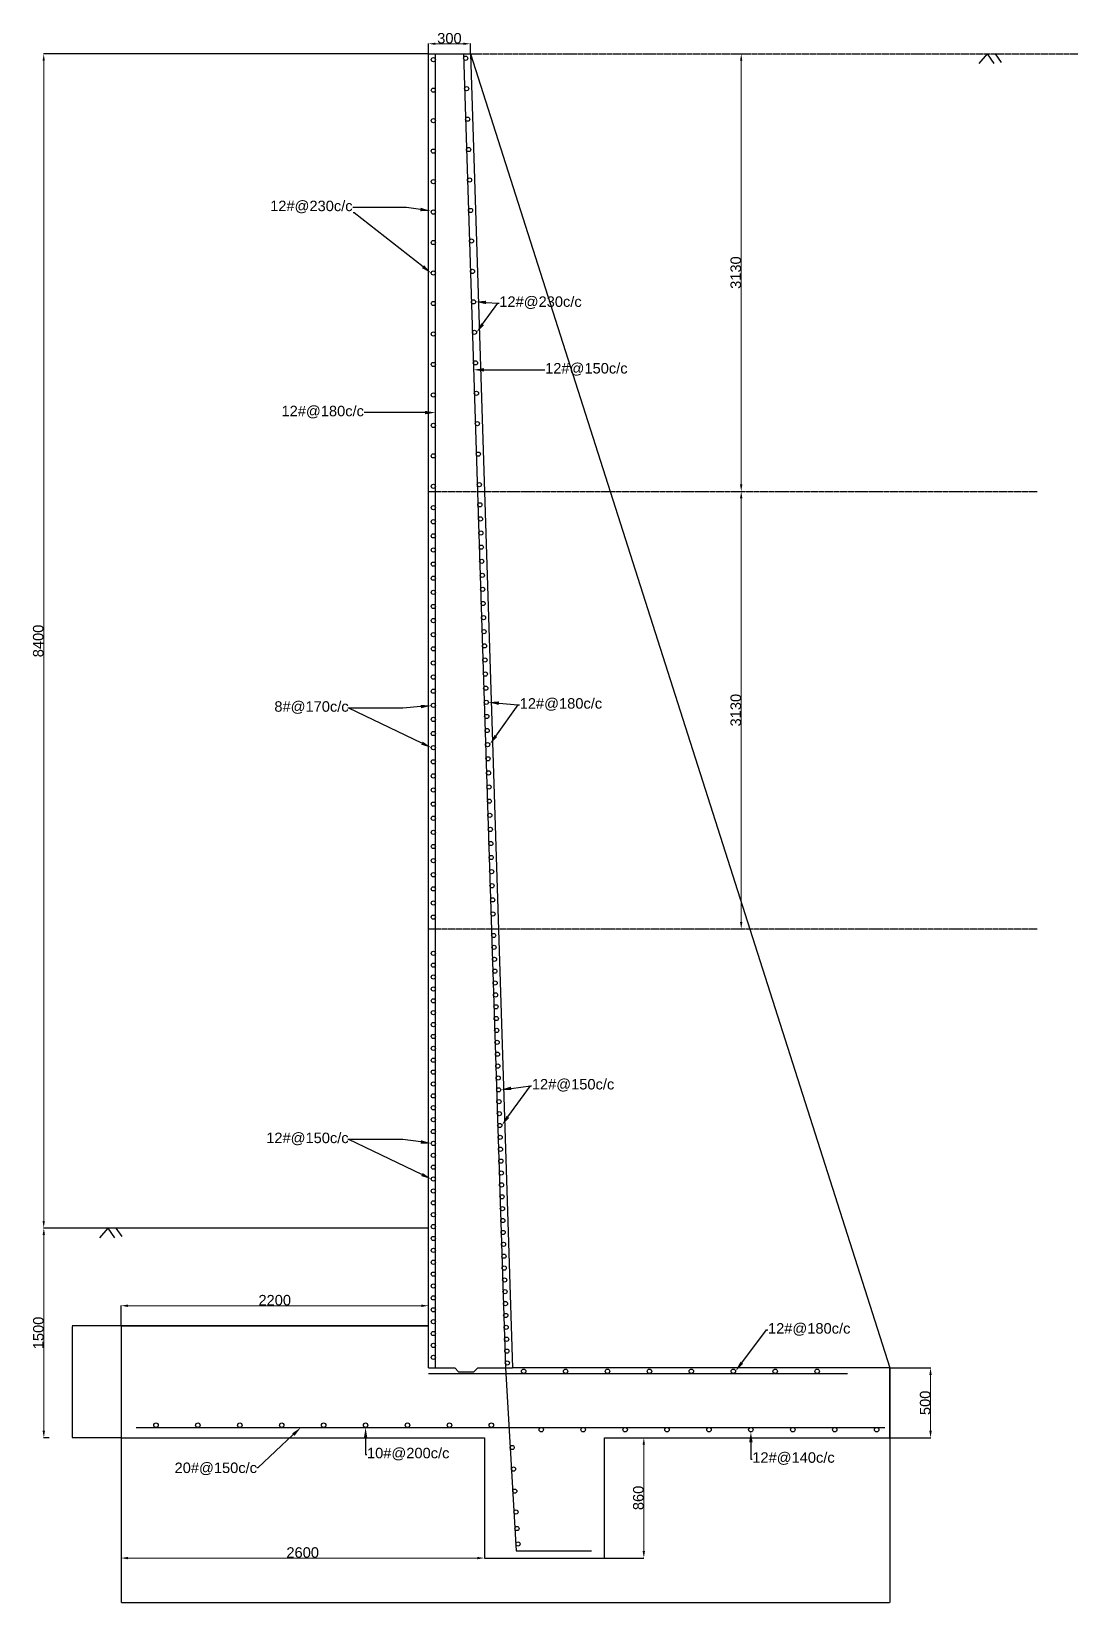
# Model space of a CAD drawing. Header units: millimetres. Extents: x 86 to 7579, y -236 to 11003.
import ezdxf
from ezdxf import colors
from ezdxf.entities.mleader import LeaderData, LeaderLine
from ezdxf.math import Vec2, Vec3

# ---------------------------------------------------------------- set-up
doc = ezdxf.new("R2010")
doc.units = ezdxf.units.MM
doc.linetypes.add('ACAD_ISO02W100', pattern=[15, 12, -3])
doc.layers.get('0').update_dxf_attribs({"true_color": 0xdce1b7})
doc.layers.get('Defpoints').update_dxf_attribs({"color": 56})
for name, color, linetype in [('dia', 80, 'Continuous'), ('dimensions', 143, 'Continuous'), ('rebar', 180, 'Continuous'), ('soil', 31, 'Continuous'), ('text', 233, 'Continuous')]:
    doc.layers.add(name, color=color, linetype=linetype)
doc.styles.get("Standard").update_dxf_attribs({"font": 'arial.ttf'})
doc.dimstyles.new('ISO-25', dxfattribs={"dimtxt": 2.5, "dimasz": 2.5, "dimexe": 1.25, "dimexo": 0.625, "dimtad": 1, "dimtxsty": 'Standard', "dimcen": 2.5, "dimadec": 0, "dimazin": 0, "dimtfac": 1, "dimtmove": 0, "dimatfit": 3, "dimfxl": 1, "dimarcsym": 0})

# ---------------------------------------------------------------- blocks, each defined once
blk = doc.blocks.new('*U19')
blk.add_circle((59, -16), 16)
blk = doc.blocks.new('*U20')
at = {"layer": 'dia', "color": 0, "linetype": 'ByBlock', "lineweight": -2, "transparency": 16777216, "rotation": 180}
for p in [(1036, 1017), (1336, 1017), (1636, 1017), (1936, 1017), (2236, 1017), (2536, 1017), (2836, 1017), (3136, 1017), (3436, 1017)]:
    blk.add_blockref('*U19', p, dxfattribs=at)
blk = doc.blocks.new('*U56')
blk.add_circle((59, -16), 16)
blk = doc.blocks.new('*U57')
at = {"layer": 'dia', "color": 0, "linetype": 'ByBlock', "lineweight": -2, "transparency": 16777216, "rotation": 180}
for p in [(3793, 1017), (4093, 1017), (4393, 1017), (4693, 1017), (4993, 1017), (5293, 1017), (5593, 1017), (5893, 1017), (6193, 1017)]:
    blk.add_blockref('*U56', p, dxfattribs=at)
blk = doc.blocks.new('*U60')
at = {"layer": 'dia'}
blk.add_circle((42, -15), 15, dxfattribs=at)
blk = doc.blocks.new('*U61')
at = {"layer": 'dia', "color": 0, "linetype": 'ByBlock', "lineweight": -2, "transparency": 16777216, "rotation": 270}
for p in [(2977, 10843), (2977, 10625), (2977, 10407), (2977, 10189), (2977, 9971), (2977, 9753), (2977, 9535), (2977, 9317), (2977, 9099), (2977, 8881), (2977, 8663), (2977, 8445), (2977, 8227), (2977, 8009), (2977, 7791)]:
    blk.add_blockref('*U60', p, dxfattribs=at)
blk = doc.blocks.new('*U62')
at = {"layer": 'dia'}
blk.add_circle((42, -15), 15, dxfattribs=at)
blk = doc.blocks.new('*U63')
at = {"layer": 'dia', "color": 0, "linetype": 'ByBlock', "lineweight": -2, "transparency": 16777216, "rotation": 270}
for p in [(2977, 10843), (2977, 10742), (2977, 10641), (2977, 10540), (2977, 10439), (2977, 10338), (2977, 10237), (2977, 10136), (2977, 10035), (2977, 9934), (2977, 9833), (2977, 9732), (2977, 9631), (2977, 9530), (2977, 9429), (2977, 9328), (2977, 9227), (2977, 9126), (2977, 9025), (2977, 8924), (2977, 8823), (2977, 8722), (2977, 8621), (2977, 8520), (2977, 8419), (2977, 8318), (2977, 8217), (2977, 8116), (2977, 8015), (2977, 7914)]:
    blk.add_blockref('*U62', p, dxfattribs=at)
blk = doc.blocks.new('*U64')
at = {"layer": 'dia'}
blk.add_circle((42, -15), 15, dxfattribs=at)
blk = doc.blocks.new('*U65')
at = {"layer": 'dia', "color": 0, "linetype": 'ByBlock', "lineweight": -2, "transparency": 16777216, "rotation": 270}
for p in [(2977, 10843), (2977, 10758), (2977, 10673), (2977, 10588), (2977, 10503), (2977, 10418), (2977, 10333), (2977, 10248), (2977, 10163), (2977, 10078), (2977, 9993), (2977, 9908), (2977, 9823), (2977, 9738), (2977, 9653), (2977, 9568), (2977, 9483), (2977, 9398), (2977, 9313), (2977, 9228), (2977, 9143), (2977, 9058), (2977, 8973), (2977, 8888), (2977, 8803), (2977, 8718), (2977, 8633), (2977, 8548), (2977, 8463), (2977, 8378), (2977, 8293), (2977, 8208), (2977, 8123), (2977, 8038), (2977, 7953)]:
    blk.add_blockref('*U64', p, dxfattribs=at)
blk = doc.blocks.new('*U66')
at = {"layer": 'dia'}
blk.add_circle((30, 15), 15, dxfattribs=at)
blk = doc.blocks.new('*U67')
at = {"layer": 'dia', "color": 0, "linetype": 'ByBlock', "lineweight": -2, "transparency": 16777216, "rotation": 271.827968244305}
for p in [(3177, 10841), (3184, 10623), (3191, 10405), (3198, 10188), (3205, 9970), (3212, 9752), (3219, 9534), (3226, 9316), (3233, 9098), (3240, 8880), (3247, 8662), (3254, 8444), (3261, 8227), (3268, 8009), (3275, 7791)]:
    blk.add_blockref('*U66', p, dxfattribs=at)
blk = doc.blocks.new('*U68')
at = {"layer": 'dia'}
blk.add_circle((30, 15), 15, dxfattribs=at)
blk = doc.blocks.new('*U69')
at = {"layer": 'dia', "color": 0, "linetype": 'ByBlock', "lineweight": -2, "transparency": 16777216, "rotation": 271.827968244305}
for p in [(3177, 10841), (3181, 10740), (3184, 10639), (3187, 10538), (3190, 10437), (3194, 10336), (3197, 10236), (3200, 10135), (3203, 10034), (3206, 9933), (3210, 9832), (3213, 9731), (3216, 9630), (3219, 9529), (3223, 9428), (3226, 9327), (3229, 9226), (3232, 9125), (3235, 9024), (3239, 8923), (3242, 8822), (3245, 8721), (3248, 8620), (3252, 8519), (3255, 8418), (3258, 8318), (3261, 8217), (3264, 8116), (3268, 8015), (3271, 7914)]:
    blk.add_blockref('*U68', p, dxfattribs=at)
blk = doc.blocks.new('*U70')
at = {"layer": 'dia'}
blk.add_circle((30, 15), 15, dxfattribs=at)
blk = doc.blocks.new('*U71')
at = {"layer": 'dia', "color": 0, "linetype": 'ByBlock', "lineweight": -2, "transparency": 16777216, "rotation": 271.827968244305}
for p in [(3177, 10841), (3180, 10756), (3183, 10671), (3186, 10586), (3188, 10501), (3191, 10416), (3194, 10331), (3196, 10247), (3199, 10162), (3202, 10077), (3205, 9992), (3207, 9907), (3210, 9822), (3213, 9737), (3215, 9652), (3218, 9567), (3221, 9482), (3224, 9397), (3226, 9312), (3229, 9227), (3232, 9142), (3234, 9057), (3237, 8972), (3240, 8887), (3243, 8802), (3245, 8717), (3248, 8632), (3251, 8547), (3253, 8462), (3256, 8377), (3259, 8293), (3262, 8208), (3264, 8123), (3267, 8038), (3270, 7953), (3272, 7868), (3275, 7783)]:
    blk.add_blockref('*U70', p, dxfattribs=at)
blk = doc.blocks.new('*D74')
at = {"layer": 'Defpoints', "color": 0, "transparency": 16777216}
for p in [(727, 943), (3327, 943), (3327, 83)]:
    blk.add_point(p, dxfattribs=at)
at = {"layer": 'dimensions', "color": 0, "lineweight": -2, "transparency": 16777216}
for p, q in [((727, 942), (727, 82)), ((3327, 942), (3327, 82))]:
    blk.add_line(p, q, dxfattribs=at)
at = {"layer": 'dimensions', "color": 0, "lineweight": 5, "transparency": 16777216}
blk.add_line((777, 83), (3277, 83), dxfattribs=at)
at = {"layer": 'dimensions', "color": 0, "transparency": 16777216}
for points in [[(777, 91), (777, 74), (727, 83)], [(3277, 91), (3277, 74), (3327, 83)]]:
    blk.add_solid(points, dxfattribs=at)
at = {"layer": 'dimensions', "color": 0, "transparency": 16777216, "insert": (2027, 122), "char_height": 75, "attachment_point": 5}
blk.add_mtext('2600', dxfattribs=at)
blk = doc.blocks.new('*D75')
at = {"layer": 'Defpoints', "color": 0, "transparency": 16777216}
for p in [(2927, 1888), (727, 1743), (2927, 1743)]:
    blk.add_point(p, dxfattribs=at)
at = {"layer": 'dimensions', "color": 0, "lineweight": -2, "transparency": 16777216}
for p, q in [((727, 1743), (727, 1889)), ((2927, 1743), (2927, 1889))]:
    blk.add_line(p, q, dxfattribs=at)
at = {"layer": 'dimensions', "color": 0, "lineweight": 5, "transparency": 16777216}
blk.add_line((777, 1888), (2877, 1888), dxfattribs=at)
at = {"layer": 'dimensions', "color": 0, "transparency": 16777216}
for points in [[(777, 1896), (777, 1879), (727, 1888)], [(2877, 1896), (2877, 1879), (2927, 1888)]]:
    blk.add_solid(points, dxfattribs=at)
at = {"layer": 'dimensions', "color": 0, "transparency": 16777216, "insert": (1827, 1927), "char_height": 75, "attachment_point": 5}
blk.add_mtext('2200', dxfattribs=at)
blk = doc.blocks.new('*D76')
at = {"layer": 'Defpoints', "color": 0, "transparency": 16777216}
for p in [(727, 1743), (378, 943), (727, 943)]:
    blk.add_point(p, dxfattribs=at)
at = {"layer": 'dimensions', "color": 0, "lineweight": -2, "transparency": 16777216}
for p, q in [((727, 1743), (377, 1743)), ((378, 1740), (378, 945)), ((727, 943), (377, 943))]:
    blk.add_line(p, q, dxfattribs=at)
at = {"layer": 'dimensions', "color": 0, "transparency": 16777216}
for points in [[(378, 1740), (379, 1740), (378, 1743)], [(378, 945), (379, 945), (378, 943)]]:
    blk.add_solid(points, dxfattribs=at)
at = {"layer": 'dimensions', "color": 0, "transparency": 16777216, "insert": (376, 1343), "char_height": 2.5, "attachment_point": 5, "rotation": 90}
blk.add_mtext('800', dxfattribs=at)
blk = doc.blocks.new('*D77')
at = {"layer": 'Defpoints', "color": 0, "transparency": 16777216}
for p in [(6227, 1443), (6227, 943), (6519, 943)]:
    blk.add_point(p, dxfattribs=at)
at = {"layer": 'dimensions', "color": 0, "lineweight": -2, "transparency": 16777216}
for p, q in [((6228, 1443), (6521, 1443)), ((6228, 943), (6521, 943))]:
    blk.add_line(p, q, dxfattribs=at)
at = {"layer": 'dimensions', "color": 0, "lineweight": 5, "transparency": 16777216}
blk.add_line((6519, 1393), (6519, 993), dxfattribs=at)
at = {"layer": 'dimensions', "color": 0, "transparency": 16777216}
for points in [[(6511, 1393), (6528, 1393), (6519, 1443)], [(6511, 993), (6528, 993), (6519, 943)]]:
    blk.add_solid(points, dxfattribs=at)
at = {"layer": 'dimensions', "color": 0, "transparency": 16777216, "insert": (6481, 1193), "char_height": 75, "attachment_point": 5, "rotation": 90}
blk.add_mtext('500', dxfattribs=at)
blk = doc.blocks.new('*D78')
at = {"layer": 'Defpoints', "color": 0, "transparency": 16777216}
for p in [(727, 943), (6227, 943), (6227, -234)]:
    blk.add_point(p, dxfattribs=at)
at = {"layer": 'dimensions', "color": 0, "lineweight": -2, "transparency": 16777216}
for p, q in [((727, 942), (727, -236)), ((6227, 942), (6227, -236)), ((730, -234), (6225, -234))]:
    blk.add_line(p, q, dxfattribs=at)
at = {"layer": 'dimensions', "color": 0, "transparency": 16777216}
for points in [[(730, -234), (730, -235), (727, -234)], [(6225, -234), (6225, -235), (6227, -234)]]:
    blk.add_solid(points, dxfattribs=at)
at = {"layer": 'dimensions', "color": 0, "transparency": 16777216, "insert": (3477, -233), "char_height": 2.5, "attachment_point": 5}
blk.add_mtext('5500', dxfattribs=at)
blk = doc.blocks.new('*D79')
at = {"layer": 'Defpoints', "color": 0, "transparency": 16777216}
for p in [(4187, 943), (4468, 943), (4187, 83)]:
    blk.add_point(p, dxfattribs=at)
at = {"layer": 'text', "color": 0, "lineweight": -2, "transparency": 16777216}
for p, q in [((4188, 943), (4469, 943)), ((4188, 83), (4469, 83))]:
    blk.add_line(p, q, dxfattribs=at)
at = {"layer": 'text', "color": 0, "lineweight": 5, "transparency": 16777216}
blk.add_line((4468, 133), (4468, 893), dxfattribs=at)
at = {"layer": 'text', "color": 0, "transparency": 16777216}
for points in [[(4459, 893), (4476, 893), (4468, 943)], [(4459, 133), (4476, 133), (4468, 83)]]:
    blk.add_solid(points, dxfattribs=at)
at = {"layer": 'text', "color": 0, "transparency": 16777216, "insert": (4429, 513), "char_height": 75, "attachment_point": 5, "rotation": 90}
blk.add_mtext('860', dxfattribs=at)
blk = doc.blocks.new('*D80')
at = {"layer": 'Defpoints', "color": 0, "transparency": 16777216}
for p in [(215, 2443), (175, 943), (215, 943)]:
    blk.add_point(p, dxfattribs=at)
at = {"layer": 'dimensions', "color": 0, "lineweight": -2, "transparency": 16777216}
for p, q in [((214, 2443), (173, 2443)), ((214, 943), (173, 943))]:
    blk.add_line(p, q, dxfattribs=at)
at = {"layer": 'dimensions', "color": 0, "lineweight": 5, "transparency": 16777216}
blk.add_line((175, 2393), (175, 993), dxfattribs=at)
at = {"layer": 'dimensions', "color": 0, "transparency": 16777216}
for points in [[(166, 2393), (183, 2393), (175, 2443)], [(166, 993), (183, 993), (175, 943)]]:
    blk.add_solid(points, dxfattribs=at)
at = {"layer": 'dimensions', "color": 0, "transparency": 16777216, "insert": (136, 1693), "char_height": 75, "attachment_point": 5, "rotation": 90}
blk.add_mtext('1500', dxfattribs=at)
blk = doc.blocks.new('*D81')
at = {"layer": 'Defpoints', "color": 0, "transparency": 16777216}
for p in [(2927, 10843), (174, 2443), (2927, 2443)]:
    blk.add_point(p, dxfattribs=at)
at = {"layer": 'dimensions', "color": 0, "lineweight": -2, "transparency": 16777216}
for p, q in [((2927, 10843), (173, 10843)), ((2927, 2443), (173, 2443))]:
    blk.add_line(p, q, dxfattribs=at)
at = {"layer": 'dimensions', "color": 0, "lineweight": 5, "transparency": 16777216}
blk.add_line((174, 10793), (174, 2493), dxfattribs=at)
at = {"layer": 'dimensions', "color": 0, "transparency": 16777216}
for points in [[(166, 10793), (182, 10793), (174, 10843)], [(166, 2493), (182, 2493), (174, 2443)]]:
    blk.add_solid(points, dxfattribs=at)
at = {"layer": 'dimensions', "color": 0, "transparency": 16777216, "insert": (135, 6643), "char_height": 75, "attachment_point": 5, "rotation": 90}
blk.add_mtext('8400', dxfattribs=at)
blk = doc.blocks.new('*D82')
at = {"layer": 'Defpoints', "color": 0, "transparency": 16777216}
for p in [(5106, 10843), (5165, 10843), (5106, 7713)]:
    blk.add_point(p, dxfattribs=at)
at = {"layer": 'dimensions', "color": 0, "lineweight": -2, "transparency": 16777216}
for p, q in [((5106, 10843), (5166, 10843)), ((5106, 7713), (5166, 7713))]:
    blk.add_line(p, q, dxfattribs=at)
at = {"layer": 'dimensions', "color": 0, "lineweight": 5, "transparency": 16777216}
blk.add_line((5165, 7763), (5165, 10793), dxfattribs=at)
at = {"layer": 'dimensions', "color": 0, "transparency": 16777216}
for points in [[(5156, 10793), (5173, 10793), (5165, 10843)], [(5156, 7763), (5173, 7763), (5165, 7713)]]:
    blk.add_solid(points, dxfattribs=at)
at = {"layer": 'dimensions', "color": 0, "transparency": 16777216, "insert": (5126, 9278), "char_height": 75, "attachment_point": 5, "rotation": 90}
blk.add_mtext('3130', dxfattribs=at)
blk = doc.blocks.new('*D83')
at = {"layer": 'Defpoints', "color": 0, "transparency": 16777216}
for p in [(5136, 7713), (5136, 4583), (5165, 4583)]:
    blk.add_point(p, dxfattribs=at)
at = {"layer": 'dimensions', "color": 0, "lineweight": -2, "transparency": 16777216}
for p, q in [((5137, 7713), (5166, 7713)), ((5137, 4583), (5166, 4583))]:
    blk.add_line(p, q, dxfattribs=at)
at = {"layer": 'dimensions', "color": 0, "lineweight": 5, "transparency": 16777216}
blk.add_line((5165, 7663), (5165, 4633), dxfattribs=at)
at = {"layer": 'dimensions', "color": 0, "transparency": 16777216}
for points in [[(5156, 7663), (5173, 7663), (5165, 7713)], [(5156, 4633), (5173, 4633), (5165, 4583)]]:
    blk.add_solid(points, dxfattribs=at)
at = {"layer": 'dimensions', "color": 0, "transparency": 16777216, "insert": (5126, 6148), "char_height": 75, "attachment_point": 5, "rotation": 90}
blk.add_mtext('3130', dxfattribs=at)
blk = doc.blocks.new('*D84')
at = {"layer": 'Defpoints', "color": 0, "transparency": 16777216}
for p in [(3227, 10915), (2927, 10843), (3227, 10843)]:
    blk.add_point(p, dxfattribs=at)
at = {"layer": 'dimensions', "color": 0, "lineweight": -2, "transparency": 16777216}
for p, q in [((2927, 10843), (2927, 10916)), ((3227, 10843), (3227, 10916))]:
    blk.add_line(p, q, dxfattribs=at)
at = {"layer": 'dimensions', "color": 0, "lineweight": 5, "transparency": 16777216}
blk.add_line((2977, 10915), (3177, 10915), dxfattribs=at)
at = {"layer": 'dimensions', "color": 0, "transparency": 16777216}
for points in [[(2977, 10923), (2977, 10907), (2927, 10915)], [(3177, 10923), (3177, 10907), (3227, 10915)]]:
    blk.add_solid(points, dxfattribs=at)
at = {"layer": 'dimensions', "color": 0, "transparency": 16777216, "insert": (3077, 10954), "char_height": 75, "attachment_point": 5}
blk.add_mtext('300', dxfattribs=at)

msp = doc.modelspace()

# ---------------------------------------------------------------- linework, layer by layer
for p, q in [((727.458, 1682.822), (727.458, 942.822)), ((3114.959, 1442.822), (3142.065, 1415.935)), ((3252.508, 1414.171), (3281.171, 1442.822)), ((727.458, 942.822), (2927.458, 942.822))]:
    msp.add_line(p, q)
at = {"layer": 'Defpoints'}
for p, q in [((2927.458, 2442.822), (2927.458, 10842.822)), ((2927.458, 10842.822), (3227.458, 10842.822)), ((3227.458, 10842.822), (3527.458, 1442.822)), ((3227.458, 10842.822), (6227.458, 1442.822)), ((2927.458, 2442.822), (214.985, 2442.822)), ((2927.458, 1742.822), (2927.458, 2442.822)), ((727.458, 1742.822), (727.458, 1682.822)), ((727.458, 1742.822), (2927.458, 1742.822)), ((2927.458, 1742.822), (727.458, 1742.822)), ((2927.458, 1442.822), (2927.458, 1742.822)), ((2927.458, 1442.822), (3114.959, 1442.822)), ((3142.065, 1415.935), (3252.508, 1414.171)), ((3281.171, 1442.822), (3527.458, 1442.822)), ((6227.458, 1442.822), (3527.458, 1442.822)), ((6227.458, 1442.822), (6227.458, 942.822)), ((6227.458, 942.822), (6227.458, 1442.822)), ((2927.458, 942.822), (3327.458, 942.822)), ((3327.458, 942.822), (3327.458, 82.822)), ((4187.458, 82.822), (4187.458, 942.822)), ((4187.458, 942.822), (6227.458, 942.822)), ((3327.458, 82.822), (4187.458, 82.822))]:
    msp.add_line(p, q, dxfattribs=at)
at = {"layer": 'Defpoints', "linetype": 'ACAD_ISO02W100'}
for p, q in [((2929.341, 7712.822), (7282.385, 7712.822)), ((2929.341, 4582.822), (7282.385, 4582.822))]:
    msp.add_line(p, q, dxfattribs=at)
at = {"layer": 'dia'}
for centre, radius in [((3608.072, 1419.077), 16), ((3908.072, 1419.077), 16), ((4208.072, 1419.077), 16), ((4508.072, 1419.077), 16), ((4808.072, 1419.077), 16), ((5108.072, 1419.077), 16), ((5408.072, 1419.077), 16), ((5708.072, 1419.077), 16), ((3526.229, 873.78), 15), ((3535.406, 719.252), 15), ((3544.782, 561.39), 15), ((3553.656, 411.959), 15), ((3560.656, 294.099), 15), ((3567.216, 183.649), 15)]:
    msp.add_circle(centre, radius, dxfattribs=at)
at = {"layer": 'rebar'}
for p, q in [((2977.458, 1442.822), (2977.458, 10842.822)), ((3177.484, 10841.227), (3477.484, 1441.227)), ((2927.458, 1403.077), (5924.202, 1403.077)), ((3477.433, 1442.822), (3555.092, 135.224)), ((835.198, 1017.037), (3435.798, 1017.037)), ((3435.798, 1017.037), (3591.916, 1017.037)), ((3591.916, 1017.037), (6192.515, 1017.037)), ((3555.092, 135.224), (4094.598, 135.224))]:
    msp.add_line(p, q, dxfattribs=at)
at = {"layer": 'soil', "linetype": 'ACAD_ISO02W100'}
msp.add_line((3227.458, 10842.822), (7578.652, 10842.822), dxfattribs=at)
at = {"layer": 'soil'}
for p, q in [((6923.805, 10842.822), (6864.445, 10772.687)), ((6923.805, 10842.822), (6971.463, 10774.638)), ((6980.939, 10842.822), (7024.676, 10781.924)), ((632.097, 2442.822), (572.738, 2372.686)), ((632.097, 2442.822), (679.755, 2374.637)), ((689.232, 2442.822), (732.968, 2381.923))]:
    msp.add_line(p, q, dxfattribs=at)

# ---------------------------------------------------------------- block references
at = {"layer": 'dia'}
for name, p in [('*U61', (0, 0)), ('*U67', (0, 0)), ('*U63', (0, -3204.208)), ('*U69', (101.958, -3194.381)), ('*U71', (200.026, -6275.395)), ('*U65', (0, -6392.093)), ('*U20', (0, 0)), ('*U57', (0, -32))]:
    msp.add_blockref(name, p, dxfattribs=at)

# ---------------------------------------------------------------- dimensions: what is measured, and where the dimension line sits
at = {"layer": 'dimensions'}
for base, p1, p2, picture, middle in [((3227.458, 10915.16), (2927.458, 10842.822), (3227.458, 10842.822), '*D84', (3077.458, 10954.104)), ((2927.458, 1887.713), (727.458, 1742.822), (2927.458, 1742.822), '*D75', (1827.458, 1926.631)), ((3327.458, 82.822), (727.458, 942.822), (3327.458, 942.822), '*D74', (2027.458, 121.74))]:
    dim = msp.add_linear_dim(base=base, p1=p1, p2=p2, dimstyle='ISO-25', override={"dimtxt": 75, "dimasz": 50, "dimlwd": 5}, dxfattribs=at)
    dim.commit()
    dim.dimension.update_dxf_attribs({"geometry": picture, "text_midpoint": middle})
for base, p1, p2, picture, middle in [((174.107, 2442.822), (2927.458, 10842.822), (2927.458, 2442.822), '*D81', (135.189, 6642.822)), ((5164.823, 10842.822), (5105.863, 7712.822), (5105.863, 10842.822), '*D82', (5125.88, 9277.822)), ((5164.823, 4582.822), (5136.281, 7712.822), (5136.281, 4582.822), '*D83', (5125.88, 6147.822)), ((174.524, 942.822), (214.985, 2442.822), (214.985, 942.822), '*D80', (135.606, 1692.822)), ((6519.427, 942.822), (6227.458, 1442.822), (6227.458, 942.822), '*D77', (6480.509, 1192.822))]:
    dim = msp.add_linear_dim(base=base, p1=p1, p2=p2, angle=90, dimstyle='ISO-25', override={"dimtxt": 75, "dimasz": 50, "dimlwd": 5}, dxfattribs=at)
    dim.commit()
    dim.dimension.update_dxf_attribs({"geometry": picture, "text_midpoint": middle})
dim = msp.add_linear_dim(base=(378.208, 942.822), p1=(727.458, 1742.822), p2=(727.458, 942.822), angle=90, dimstyle='ISO-25', dxfattribs=at)
dim.commit()
dim.dimension.update_dxf_attribs({"geometry": '*D76', "text_midpoint": (376.306, 1342.822)})
dim = msp.add_linear_dim(base=(6227.458, -234.406), p1=(727.458, 942.822), p2=(6227.458, 942.822), dimstyle='ISO-25', dxfattribs=at)
dim.commit()
dim.dimension.update_dxf_attribs({"geometry": '*D78', "text_midpoint": (3477.458, -232.505)})
at = {"layer": 'text'}
dim = msp.add_linear_dim(base=(4467.604, 942.822), p1=(4187.458, 82.822), p2=(4187.458, 942.822), angle=90, dimstyle='ISO-25', override={"dimtxt": 75, "dimasz": 50, "dimlwd": 5}, dxfattribs=at)
dim.commit()
dim.dimension.update_dxf_attribs({"geometry": '*D79', "text_midpoint": (4428.686, 512.822)})

# ---------------------------------------------------------------- leaders
ml = msp.add_multileader_mtext('Standard', dxfattribs=at)
ml.set_content('12#@230c/c', color=256)
ml.set_leader_properties()
ml.build(insert=Vec2(0, 0))
ml.multileader.update_dxf_attribs({"arrow_head_size": 75})
ctx = ml.context
ctx.base_point, ctx.char_height, ctx.arrow_head_size, ctx.plane_origin = Vec3(1804.485, 9744.133), 75, 75, Vec3(2980.782, 9438.734)
ctx.text_align_type = 2
notes = []
notes.append((ctx, [(0, (1, 1, 0), (2770.701, 9744.133), (-1, 0), 384.727, [(0, [(2944.429, 9718.776)], 0, [])])]))
ctx.mtext.insert, ctx.mtext.alignment, ctx.mtext.flow_direction = Vec3(2383.975, 9792.657), 3, 5
ml = msp.add_multileader_mtext('Standard', dxfattribs=at)
ml.set_content('', color=256)
ml.set_leader_properties()
ml.build(insert=Vec2(0, 0))
ml.multileader.update_dxf_attribs({"arrow_head_size": 75})
ctx = ml.context
ctx.base_point, ctx.char_height, ctx.arrow_head_size, ctx.plane_origin = Vec3(2383.975, 9706.633), 75, 75, Vec3(2975.519, 9236.503)
ctx.text_align_type = 2
notes.append((ctx, [(0, (1, 1, 0), (2395.975, 9706.633), (-1, 0), 8, [(0, [(2947.458, 9273.727)], 0, [])])]))
ctx.mtext.insert, ctx.mtext.alignment, ctx.mtext.flow_direction = Vec3(2385.975, 9744.133), 3, 5
ml = msp.add_multileader_mtext('Standard', dxfattribs=at)
ml.set_content('12#@230c/c', color=256)
ml.set_leader_properties()
ml.build(insert=Vec2(0, 0))
ml.multileader.update_dxf_attribs({"arrow_head_size": 75})
ctx = ml.context
ctx.base_point, ctx.char_height, ctx.arrow_head_size, ctx.plane_origin = Vec3(3431.646, 9059.318), 75, 75, Vec3(3213.566, 8978.184)
notes.append((ctx, [(0, (1, 1, 0), (3423.646, 9059.318), (1, 0), 8, [(0, [(3264.039, 9069.407)], 0, [])])]))
ctx.mtext.insert, ctx.mtext.flow_direction = Vec3(3433.646, 9107.843), 5
ml = msp.add_multileader_mtext('Standard', dxfattribs=at)
ml.set_content('', color=256)
ml.set_leader_properties()
ml.build(insert=Vec2(0, 0))
ml.multileader.update_dxf_attribs({"arrow_head_size": 75})
ctx = ml.context
ctx.base_point, ctx.char_height, ctx.arrow_head_size, ctx.plane_origin = Vec3(3431.646, 9059.318), 75, 75, Vec3(3218.829, 8775.953)
notes.append((ctx, [(0, (1, 1, 0), (3423.646, 9059.318), (1, 0), 8, [(0, [(3270.594, 8847.57)], 0, [])])]))
ctx.mtext.insert, ctx.mtext.flow_direction = Vec3(3433.646, 9096.818), 5
ml = msp.add_multileader_mtext('Standard', dxfattribs=at)
ml.set_content('12#@150c/c', color=256)
ml.set_leader_properties()
ml.build(insert=Vec2(0, 0))
ml.multileader.update_dxf_attribs({"arrow_head_size": 75})
ctx = ml.context
ctx.base_point, ctx.char_height, ctx.arrow_head_size, ctx.plane_origin = Vec3(3759.816, 8582.705), 75, 75, Vec3(3249.564, 8582.705)
notes.append((ctx, [(0, (1, 1, 0), (3751.816, 8582.705), (1, 0), 8, [(0, [(3249.564, 8582.705)], 0, [])])]))
ctx.mtext.insert, ctx.mtext.flow_direction = Vec3(3761.816, 8631.23), 5
ml = msp.add_multileader_mtext('Standard', dxfattribs=at)
ml.set_content('12#@180c/c', color=256)
ml.set_leader_properties()
ml.build(insert=Vec2(0, 0))
ml.multileader.update_dxf_attribs({"arrow_head_size": 75})
ctx = ml.context
ctx.base_point, ctx.char_height, ctx.arrow_head_size, ctx.plane_origin = Vec3(1885.716, 8276.871), 75, 75, Vec3(2977.458, 8276.871)
ctx.text_align_type = 2
notes.append((ctx, [(0, (1, 1, 0), (2475.206, 8276.871), (-1, 0), 8, [(0, [(2977.458, 8276.871)], 0, [])])]))
ctx.mtext.insert, ctx.mtext.alignment, ctx.mtext.flow_direction = Vec3(2465.206, 8325.395), 3, 5
ml = msp.add_multileader_mtext('Standard', dxfattribs=at)
ml.set_content('8#@170c/c', color=256)
ml.set_leader_properties()
ml.build(insert=Vec2(0, 0))
ml.multileader.update_dxf_attribs({"arrow_head_size": 75})
ctx = ml.context
ctx.base_point, ctx.char_height, ctx.arrow_head_size, ctx.plane_origin = Vec3(1827.468, 6163.274), 75, 75, Vec3(2952.656, 6082.14)
ctx.text_align_type = 2
notes.append((ctx, [(0, (1, 1, 0), (2742.576, 6163.274), (-1, 0), 384.727, [(0, [(2947.393, 6179.908)], 0, [])])]))
ctx.mtext.insert, ctx.mtext.alignment, ctx.mtext.flow_direction = Vec3(2355.849, 6211.799), 3, 5
ml = msp.add_multileader_mtext('Standard', dxfattribs=at)
ml.set_content('', color=256)
ml.set_leader_properties()
ml.build(insert=Vec2(0, 0))
ml.multileader.update_dxf_attribs({"arrow_head_size": 75})
ctx = ml.context
ctx.base_point, ctx.char_height, ctx.arrow_head_size, ctx.plane_origin = Vec3(2345.849, 6163.274), 75, 75, Vec3(2947.393, 5879.908)
ctx.text_align_type = 2
notes.append((ctx, [(0, (1, 1, 0), (2357.849, 6163.274), (-1, 0), 8, [(0, [(2947.393, 5879.908)], 0, [])])]))
ctx.mtext.insert, ctx.mtext.alignment, ctx.mtext.flow_direction = Vec3(2347.849, 6200.774), 3, 5
ml = msp.add_multileader_mtext('Standard', dxfattribs=at)
ml.set_content('12#@180c/c', color=256)
ml.set_leader_properties()
ml.build(insert=Vec2(0, 0))
ml.multileader.update_dxf_attribs({"arrow_head_size": 75})
ctx = ml.context
ctx.base_point, ctx.char_height, ctx.arrow_head_size, ctx.plane_origin = Vec3(3577.953, 6185.378), 75, 75, Vec3(3359.873, 6104.244)
notes.append((ctx, [(0, (1, 1, 0), (3569.953, 6185.378), (1, 0), 8, [(0, [(3355.47, 6204.858)], 0, [])])]))
ctx.mtext.insert, ctx.mtext.flow_direction = Vec3(3579.953, 6233.903), 5
ml = msp.add_multileader_mtext('Standard', dxfattribs=at)
ml.set_content('', color=256)
ml.set_leader_properties()
ml.build(insert=Vec2(0, 0))
ml.multileader.update_dxf_attribs({"arrow_head_size": 75})
ctx = ml.context
ctx.base_point, ctx.char_height, ctx.arrow_head_size, ctx.plane_origin = Vec3(3577.953, 6185.378), 75, 75, Vec3(3365.136, 5902.012)
notes.append((ctx, [(0, (1, 1, 0), (3569.953, 6185.378), (1, 0), 8, [(0, [(3365.136, 5902.012)], 0, [])])]))
ctx.mtext.insert, ctx.mtext.flow_direction = Vec3(3579.953, 6222.878), 5
ml = msp.add_multileader_mtext('Standard', dxfattribs=at)
ml.set_content('12#@150c/c', color=256)
ml.set_leader_properties()
ml.build(insert=Vec2(0, 0))
ml.multileader.update_dxf_attribs({"arrow_head_size": 75})
ctx = ml.context
ctx.base_point, ctx.char_height, ctx.arrow_head_size, ctx.plane_origin = Vec3(3664.633, 3461.182), 75, 75, Vec3(3446.553, 3380.048)
notes.append((ctx, [(0, (1, 1, 0), (3656.633, 3461.182), (1, 0), 8, [(0, [(3443.681, 3432.687)], 0, [])])]))
ctx.mtext.insert, ctx.mtext.flow_direction = Vec3(3666.633, 3509.707), 5
ml = msp.add_multileader_mtext('Standard', dxfattribs=at)
ml.set_content('', color=256)
ml.set_leader_properties()
ml.build(insert=Vec2(0, 0))
ml.multileader.update_dxf_attribs({"arrow_head_size": 75})
ctx = ml.context
ctx.base_point, ctx.char_height, ctx.arrow_head_size, ctx.plane_origin = Vec3(3664.633, 3461.182), 75, 75, Vec3(3451.816, 3177.817)
notes.append((ctx, [(0, (1, 1, 0), (3656.633, 3461.182), (1, 0), 8, [(0, [(3451.816, 3177.817)], 0, [])])]))
ctx.mtext.insert, ctx.mtext.flow_direction = Vec3(3666.633, 3498.682), 5
ml = msp.add_multileader_mtext('Standard', dxfattribs=at)
ml.set_content('12#@150c/c', color=256)
ml.set_leader_properties()
ml.build(insert=Vec2(0, 0))
ml.multileader.update_dxf_attribs({"arrow_head_size": 75})
ctx = ml.context
ctx.base_point, ctx.char_height, ctx.arrow_head_size, ctx.plane_origin = Vec3(1776.359, 3077.389), 75, 75, Vec3(2952.656, 2996.255)
ctx.text_align_type = 2
notes.append((ctx, [(0, (1, 1, 0), (2742.576, 3077.389), (-1, 0), 384.727, [(0, [(2947.393, 3049.024)], 0, [])])]))
ctx.mtext.insert, ctx.mtext.alignment, ctx.mtext.flow_direction = Vec3(2355.849, 3125.914), 3, 5
ml = msp.add_multileader_mtext('Standard', dxfattribs=at)
ml.set_content('', color=256)
ml.set_leader_properties()
ml.build(insert=Vec2(0, 0))
ml.multileader.update_dxf_attribs({"arrow_head_size": 75})
ctx = ml.context
ctx.base_point, ctx.char_height, ctx.arrow_head_size, ctx.plane_origin = Vec3(2345.849, 3077.389), 75, 75, Vec3(2947.393, 2794.024)
ctx.text_align_type = 2
notes.append((ctx, [(0, (1, 1, 0), (2357.849, 3077.389), (-1, 0), 8, [(0, [(2947.393, 2794.024)], 0, [])])]))
ctx.mtext.insert, ctx.mtext.alignment, ctx.mtext.flow_direction = Vec3(2347.849, 3114.889), 3, 5
ml = msp.add_multileader_mtext('Standard', dxfattribs=at)
ml.set_content('12#@180c/c', color=256)
ml.set_leader_properties()
ml.build(insert=Vec2(0, 0))
ml.multileader.update_dxf_attribs({"arrow_head_size": 75})
ctx = ml.context
ctx.base_point, ctx.char_height, ctx.arrow_head_size, ctx.plane_origin = Vec3(5354.274, 1714.76), 75, 75, Vec3(5124.027, 1420.277)
notes.append((ctx, [(0, (1, 1, 0), (5346.274, 1714.76), (1, 0), 8, [(0, [(5124.027, 1420.277)], 0, [])])]))
ctx.mtext.insert, ctx.mtext.flow_direction = Vec3(5356.274, 1763.285), 5
ml = msp.add_multileader_mtext('Standard', dxfattribs=at)
ml.set_content('20#@150c/c\\P   ', color=256)
ml.set_leader_properties()
ml.build(insert=Vec2(0, 0))
ml.multileader.update_dxf_attribs({"arrow_head_size": 75})
ctx = ml.context
ctx.base_point, ctx.char_height, ctx.arrow_head_size, ctx.plane_origin = Vec3(1108.411, 728.506), 75, 75, Vec3(2014.423, 1017.037)
notes.append((ctx, [(0, (1, 1, 0), (1706.24, 728.506), (-1, 0), 8, [(0, [(2014.423, 1017.037)], 0, [])])]))
ctx.mtext.insert, ctx.mtext.flow_direction = Vec3(1110.411, 766.006), 5
ml = msp.add_multileader_mtext('Standard', dxfattribs=at)
ml.set_content('10#@200c/c', color=256)
ml.set_leader_properties()
ml.build(insert=Vec2(0, 0))
ml.multileader.update_dxf_attribs({"arrow_head_size": 75})
ctx = ml.context
ctx.base_point, ctx.char_height, ctx.arrow_head_size, ctx.plane_origin = Vec3(2485.182, 822.945), 75, 75, Vec3(2477.182, 1017.043)
notes.append((ctx, [(0, (1, 1, 0), (2477.182, 822.945), (1, 0), 8, [(0, [(2477.182, 1017.043)], 0, [])])]))
ctx.mtext.insert, ctx.mtext.flow_direction = Vec3(2487.182, 871.47), 5
ml = msp.add_multileader_mtext('Standard', dxfattribs=at)
ml.set_content('12#@140c/c', color=256)
ml.set_leader_properties()
ml.build(insert=Vec2(0, 0))
ml.multileader.update_dxf_attribs({"arrow_head_size": 75})
ctx = ml.context
ctx.base_point, ctx.char_height, ctx.arrow_head_size, ctx.plane_origin = Vec3(5241.9, 790.945), 75, 75, Vec3(5233.9, 985.043)
notes.append((ctx, [(0, (1, 1, 0), (5233.9, 790.945), (1, 0), 8, [(0, [(5233.9, 985.043)], 0, [])])]))
ctx.mtext.insert, ctx.mtext.flow_direction = Vec3(5243.9, 839.47), 5
for ctx, leaders in notes:
    for number, flags, end, landing, length, lines in leaders:
        leader = LeaderData()
        leader.index, (leader.has_last_leader_line, leader.has_dogleg_vector, leader.attachment_direction) = number, flags
        leader.last_leader_point, leader.dogleg_vector, leader.dogleg_length = Vec3(end), Vec3(landing), length
        for number, points, colour, breaks in lines:
            line = LeaderLine()
            line.index, line.vertices, line.color, line.breaks = number, Vec3.list(points), colors.encode_raw_color(colour), breaks
            leader.lines.append(line)
        ctx.leaders.append(leader)

doc.saveas('drawing.dxf')
